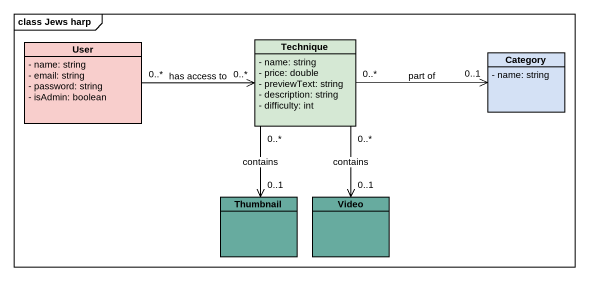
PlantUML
@startuml
mainframe class Jews harp
hide circle
hide empty members
skinparam classAttributeIconSize 0
class User #F8CECC {
  - name: string
  - email: string
  - password: string
  - isAdmin: boolean
}
class Technique #D5E8D4 {
  - name: string
  - price: double
  - previewText: string
  - description: string
  - difficulty: int
}
class Category #D4E1F5 {
  - name: string
}
class Thumbnail #67AB9F
class Video #67AB9F
User "0..*" -right-> "0..*" Technique : has access to
Technique "0..*" -right-> "0..1" Category : part of
Thumbnail "0..1" <-up- "0..*" Technique : contains
Video "0..1" <-up- "0..*" Technique : contains
@enduml
